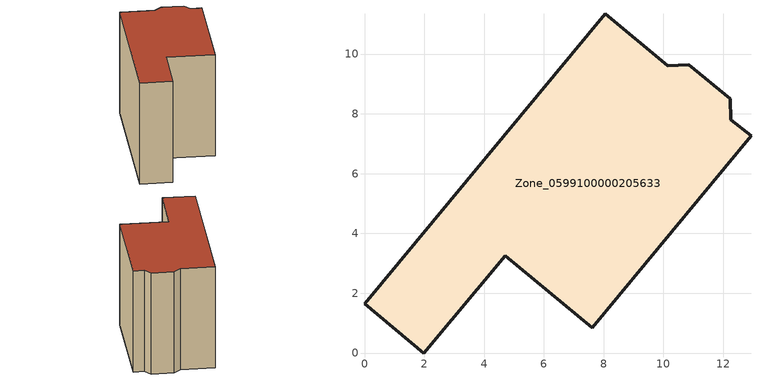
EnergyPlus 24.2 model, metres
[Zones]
Zone_0599100000205633
 floor ground (C_G): 10.14,9.61 10.85,9.65 12.23,8.51 12.25,7.81 12.93,7.26 7.62,0.84 4.71,3.26 1.98,0 0,1.65 8.05,11.34 z0
 wall outside (C_F): 8.05,11.34 0,1.65 1.98,0 4.71,3.26 7.62,0.84 12.93,7.26 12.25,7.81 12.23,8.51 10.85,9.65 10.14,9.61 8.05,11.34 z0:8.65
 roof outside (C_R): 10.14,9.61 8.05,11.34 0,1.65 1.98,0 4.71,3.26 7.62,0.84 12.93,7.26 12.25,7.81 12.23,8.51 10.85,9.65 z8.65
[BUILDING]
Pand.0599100000205633: North Axis=0; Terrain=City; Loads Convergence Tolerance Value=0.04; Temperature Convergence Tolerance Value=0.4; Solar Distribution=FullExterior; Maximum Number of Warmup Days=25; Minimum Number of Warmup Days=1
[Site:Location]
Rotterdam.The.Hague.AP_ZH_NLD Design_Conditions: Latitude=51.96; Longitude=4.45; Time Zone=1; Elevation=-4.5
[SITE:GROUNDTEMPERATURE:BUILDINGSURFACE]
18, 18, 18, 18, 18, 18, 18, 18, 18, 18, 18, 18
[MATERIAL] Thermal Absorptance=0.9; Solar Absorptance=0.7; Visible Absorptance=0.7
Name | Roughness | Thickness | Conductivity | Density | Specific Heat
G.TI.1946 | MediumSmooth | 0.15 | 1 | 540 | 1210
F.TI.1946 | Rough | 0.3 | 0.857143 | 1920 | 840
R.TI.1946 | MediumRough | 0.2 | 0.1 | 1500 | 1000
[CONSTRUCTION]
C_G: G.TI.1946
C_F: F.TI.1946
C_R: R.TI.1946
[ZONE]
Zone_0599100000205633: Type=1; Multiplier=1; Ceiling Height=Autocalculate; Volume=Autocalculate; Floor Area=autocalculate; Part of Total Floor Area=Yes
[ZONEINFILTRATION:DESIGNFLOWRATE]
Infil_Zone_0599100000205633: Zone or ZoneList or Space or SpaceList=Zone_0599100000205633; Schedule=AlwaysOn; Design Flow Rate Calculation Method=Flow/Area; Flow Rate per Floor Area=0.003; Constant Term Coefficient=1; Temperature Term Coefficient=0; Velocity Term Coefficient=0; Velocity Squared Term Coefficient=0
[HVACTEMPLATE:ZONE:IDEALLOADSAIRSYSTEM]
Zone_0599100000205633: Maximum Heating Supply Air Temperature=50; Minimum Cooling Supply Air Temperature=13; Maximum Heating Supply Air Humidity Ratio=0.0156; Minimum Cooling Supply Air Humidity Ratio=0.0077; Heating Limit=NoLimit; Cooling Limit=NoLimit; Dehumidification Control Type=ConstantSensibleHeatRatio; Cooling Sensible Heat Ratio=0.7; Dehumidification Setpoint=60; Humidification Control Type=None; Humidification Setpoint=30; Outdoor Air Method=None; Outdoor Air Flow Rate per Person=0.00944; Outdoor Air Flow Rate per Zone Floor Area=0; Outdoor Air Flow Rate per Zone=0; Demand Controlled Ventilation Type=None; Outdoor Air Economizer Type=NoEconomizer; Heat Recovery Type=None; Sensible Heat Recovery Effectiveness=0.7; Latent Heat Recovery Effectiveness=0.65
[ZONECONTROL:THERMOSTAT]
ThermostatControl_Zone_0599100000205633: Zone or ZoneList=Zone_0599100000205633; Control Type Schedule=DualSetpointControlType; Control 1=Thermostat_Zone_0599100000205633; Temperature Difference Between Cutout And Setpoint=0
[THERMOSTATSETPOINT:DUALSETPOINT]
Thermostat_Zone_0599100000205633: Heating Setpoint Temperature Schedule=HeatingSetpoint_Zone_0599100000205633; Cooling Setpoint Temperature Schedule=CoolingSetpoint_Zone_0599100000205633
[SCHEDULE:COMPACT]
HeatingSetpoint_Zone_0599100000205633: Through: 12/31, For: AllDays, Until: 24:00, 21
CoolingSetpoint_Zone_0599100000205633: Through: 12/31, For: AllDays, Until: 24:00, 24
DualSetpointControlType: Through: 12/31, For: AllDays, Until: 24:00, 4
AlwaysOn: Through: 12/31, For: AllDays, Until: 24:00, 1
